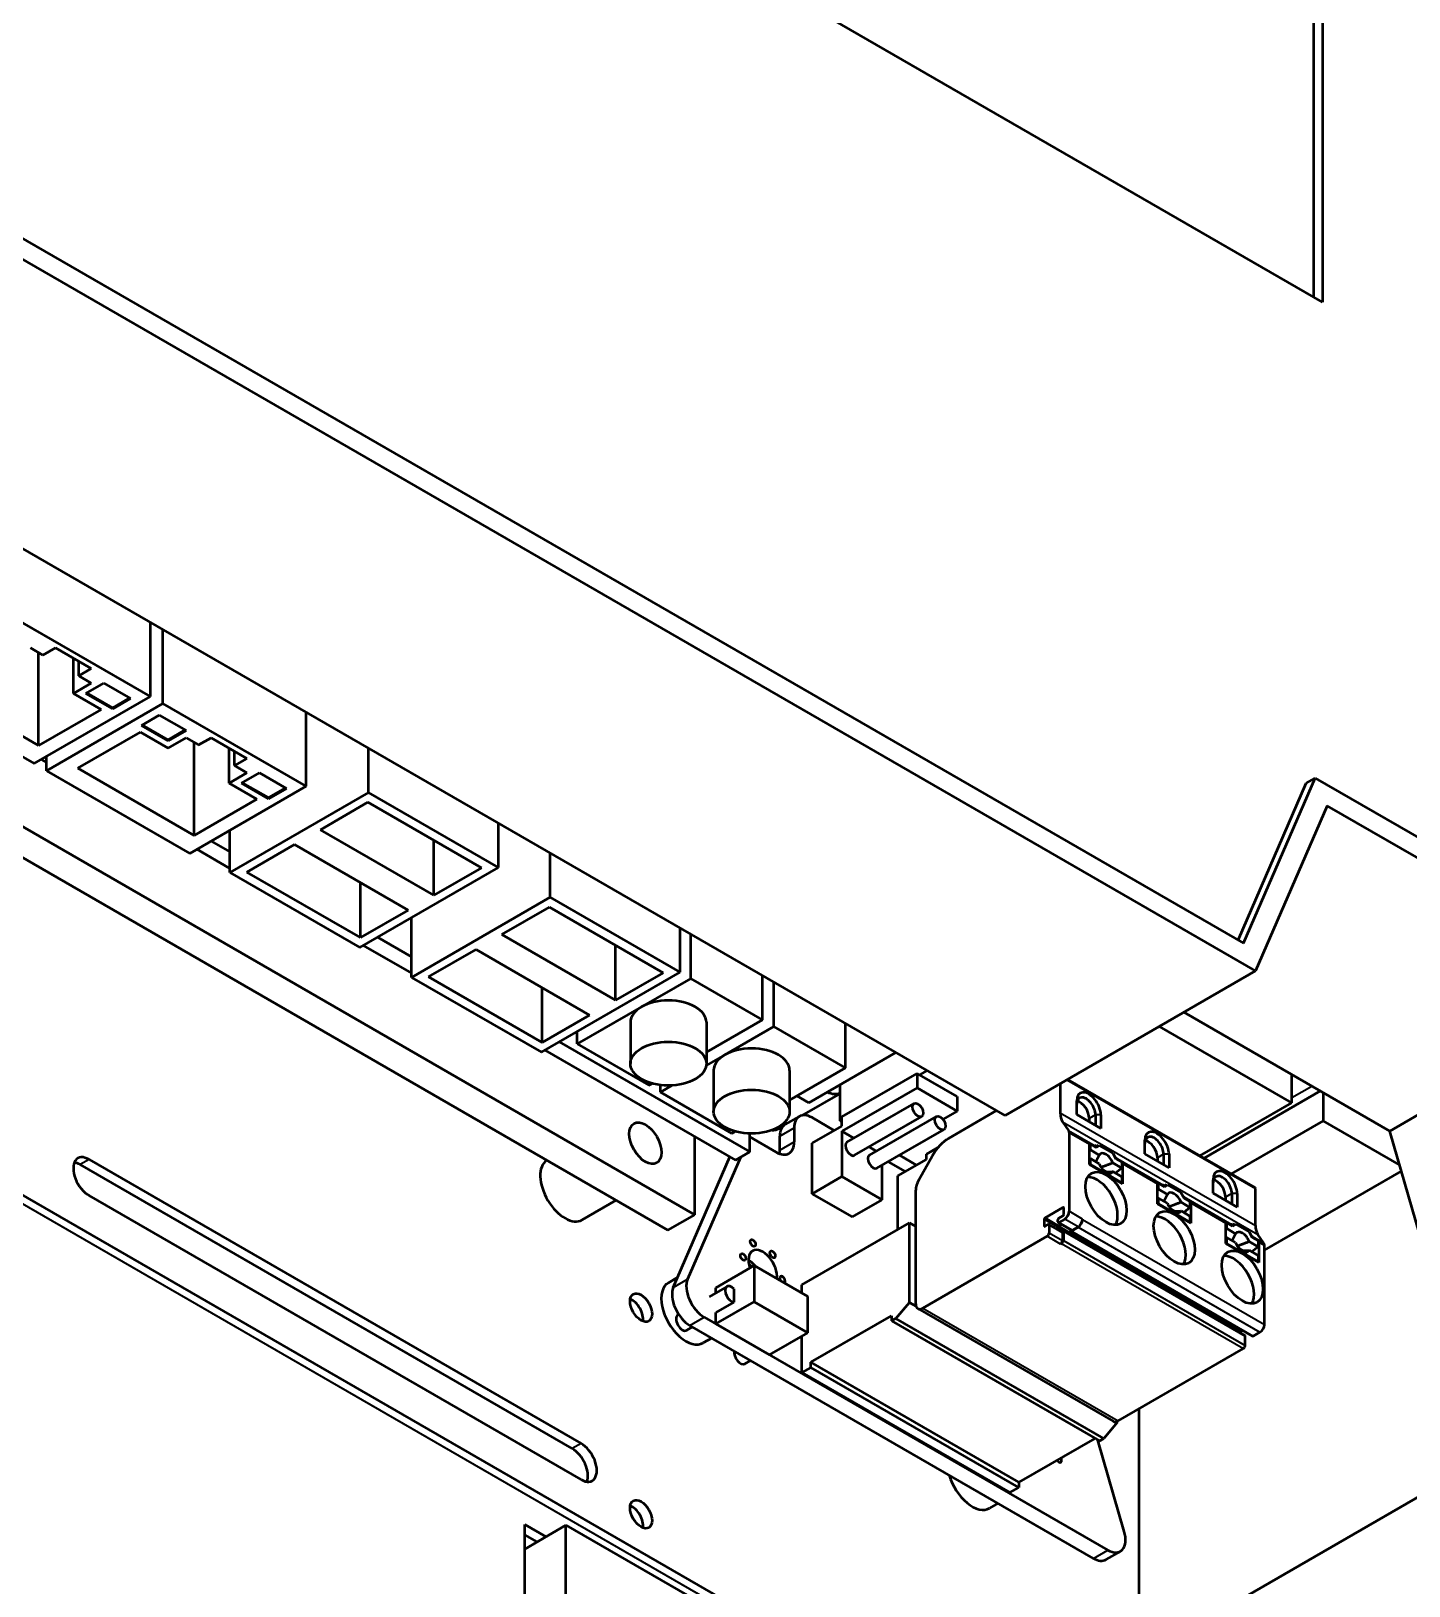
# Model space of a CAD drawing. Header units: millimetres. Extents: x 4735 to 8066, y 756 to 2595.
# Drawn here: x 6651.1 to 6760, y 2211.6 to 2334.5 of the extents above; entities that cross this region are included whole.
import ezdxf

# ---------------------------------------------------------------- set-up
doc = ezdxf.new("R2010")
doc.units = ezdxf.units.MM
doc.header["$LTSCALE"] = 1.8
doc.layers.add('외형선(ISO)', color=7, linetype='Continuous', lineweight=50)
doc.layers.add('좁은 외형선(ISO)', color=7, linetype='Continuous', lineweight=35)

msp = doc.modelspace()

# ---------------------------------------------------------------- linework, layer by layer
at = {"layer": '외형선(ISO)'}
for p, q in [((6753.136, 2313.073), (6661.212, 2366.145)), ((6752.429, 2313.481), (6752.429, 2361.654)), ((6753.136, 2362.062), (6753.136, 2313.073)), ((6626.917, 2331.648), (6746.875, 2262.39)), ((6747.832, 2260.204), (6625.503, 2330.831)), ((6728.034, 2248.773), (6607.118, 2318.584)), ((6588.074, 2307.589), (6703.518, 2240.938)), ((6701.397, 2239.713), (6585.953, 2306.364)), ((6660.491, 2281.905), (6649.177, 2288.437)), ((6660.491, 2281.905), (6660.491, 2287.769)), ((6661.481, 2281.334), (6661.481, 2287.198)), ((6651.015, 2285.743), (6652.005, 2285.171)), ((6651.652, 2278.027), (6651.652, 2285.375)), ((6652.005, 2285.171), (6652.995, 2285.743)), ((6652.995, 2285.743), (6655.824, 2284.11)), ((6654.41, 2282.15), (6654.41, 2284.926)), ((6654.834, 2283.538), (6654.834, 2284.681)), ((6655.824, 2284.11), (6654.834, 2283.538)), ((6639.985, 2283.13), (6651.298, 2276.598)), ((6651.652, 2278.027), (6642.459, 2283.334)), ((6655.824, 2282.967), (6654.41, 2282.15)), ((6654.834, 2283.538), (6655.824, 2282.967)), ((6655.399, 2282.15), (6656.814, 2282.967)), ((6656.814, 2282.967), (6658.935, 2281.742)), ((6651.298, 2276.598), (6660.491, 2281.905)), ((6661.481, 2281.334), (6652.288, 2276.026)), ((6654.41, 2282.15), (6656.602, 2280.885)), ((6657.521, 2280.925), (6655.399, 2282.15)), ((6657.521, 2281.007), (6655.47, 2282.191)), ((6658.864, 2281.783), (6657.521, 2281.007)), ((6658.935, 2281.742), (6657.521, 2280.925)), ((6672.794, 2274.802), (6661.481, 2281.334)), ((6656.602, 2280.885), (6651.652, 2278.027)), ((6657.521, 2280.925), (6657.521, 2281.007)), ((6659.784, 2279.619), (6661.198, 2280.436)), ((6661.198, 2280.436), (6663.319, 2279.211)), ((6672.794, 2274.802), (6672.794, 2280.666)), ((6654.763, 2276.231), (6659.713, 2279.088)), ((6659.713, 2279.088), (6661.905, 2277.823)), ((6661.905, 2278.394), (6659.784, 2279.619)), ((6661.905, 2278.476), (6659.854, 2279.66)), ((6663.248, 2279.252), (6661.905, 2278.476)), ((6663.319, 2279.211), (6661.905, 2278.394)), ((6661.905, 2277.823), (6663.319, 2278.639)), ((6661.905, 2278.394), (6661.905, 2278.476)), ((6663.319, 2278.639), (6664.309, 2278.068)), ((6663.955, 2270.923), (6663.955, 2278.272)), ((6664.309, 2278.068), (6665.299, 2278.639)), ((6665.299, 2278.639), (6668.127, 2277.006)), ((6666.713, 2275.047), (6666.713, 2277.823)), ((6667.137, 2276.435), (6667.137, 2277.578)), ((6677.744, 2274.312), (6677.744, 2277.808)), ((6651.864, 2276.925), (6652.288, 2276.68)), ((6652.288, 2276.026), (6652.288, 2277.17)), ((6668.127, 2277.006), (6667.137, 2276.435)), ((6667.137, 2276.435), (6668.127, 2275.863)), ((6652.288, 2276.026), (6663.602, 2269.495)), ((6663.955, 2270.923), (6654.763, 2276.231)), ((6668.127, 2275.863), (6666.713, 2275.047)), ((6666.713, 2275.047), (6668.905, 2273.781)), ((6667.703, 2275.047), (6669.117, 2275.863)), ((6669.824, 2273.822), (6667.703, 2275.047)), ((6669.824, 2273.904), (6667.774, 2275.088)), ((6669.117, 2275.863), (6671.239, 2274.638)), ((6746.451, 2262.635), (6751.825, 2275.046)), ((6746.875, 2262.39), (6752.532, 2275.454)), ((6751.825, 2275.046), (6752.532, 2275.454)), ((6752.532, 2275.454), (6779.196, 2260.06)), ((6663.602, 2269.495), (6672.794, 2274.802)), ((6677.744, 2274.312), (6666.784, 2267.984)), ((6671.168, 2274.679), (6669.824, 2273.904)), ((6671.239, 2274.638), (6669.824, 2273.822)), ((6669.824, 2273.822), (6669.824, 2273.904)), ((6687.997, 2268.392), (6677.744, 2274.312)), ((6668.905, 2273.781), (6663.955, 2270.923)), ((6673.926, 2271.372), (6677.673, 2273.536)), ((6677.673, 2273.536), (6686.654, 2268.351)), ((6753.489, 2273.268), (6747.832, 2260.204)), ((6778.238, 2258.98), (6753.489, 2273.268)), ((6682.906, 2266.188), (6673.926, 2271.372)), ((6687.997, 2268.392), (6687.997, 2271.888)), ((6665.299, 2270.474), (6666.784, 2269.617)), ((6666.784, 2267.984), (6666.784, 2271.332)), ((6668.127, 2268.025), (6671.875, 2270.189)), ((6671.875, 2270.189), (6680.855, 2265.004)), ((6682.906, 2266.188), (6682.906, 2270.515)), ((6664.168, 2269.821), (6666.784, 2268.311)), ((6692.098, 2266.024), (6692.098, 2269.521)), ((6666.784, 2267.984), (6677.037, 2262.064)), ((6677.108, 2262.84), (6668.127, 2268.025)), ((6677.037, 2262.064), (6687.997, 2268.392)), ((6686.654, 2268.351), (6682.906, 2266.188)), ((6677.108, 2262.84), (6677.108, 2267.167)), ((6692.098, 2266.024), (6681.138, 2259.697)), ((6688.28, 2263.085), (6692.028, 2265.249)), ((6692.028, 2265.249), (6701.008, 2260.064)), ((6702.351, 2260.105), (6692.098, 2266.024)), ((6680.855, 2265.004), (6677.108, 2262.84)), ((6681.138, 2259.697), (6681.138, 2264.432)), ((6614.988, 2262.925), (6781.593, 2166.735)), ((6678.451, 2262.881), (6681.138, 2261.33)), ((6697.26, 2257.9), (6688.28, 2263.085)), ((6702.351, 2260.105), (6702.351, 2263.601)), ((6703.2, 2259.615), (6703.2, 2263.111)), ((6677.32, 2262.228), (6681.138, 2260.023)), ((6682.482, 2259.737), (6686.229, 2261.901)), ((6686.229, 2261.901), (6695.21, 2256.716)), ((6697.26, 2257.9), (6697.26, 2262.228)), ((6681.138, 2259.697), (6691.391, 2253.777)), ((6691.462, 2254.553), (6682.482, 2259.737)), ((6691.391, 2253.777), (6702.351, 2260.105)), ((6701.008, 2260.064), (6697.26, 2257.9)), ((6703.2, 2259.615), (6699.311, 2257.37)), ((6708.857, 2256.349), (6703.2, 2259.615)), ((6708.857, 2256.349), (6708.857, 2259.845)), ((6709.776, 2255.818), (6709.776, 2259.314)), ((6728.034, 2248.773), (6747.832, 2260.204)), ((6691.462, 2254.553), (6691.462, 2258.88)), ((6778.238, 2258.98), (6758.439, 2247.549)), ((6695.21, 2256.716), (6691.462, 2254.553)), ((6699.311, 2257.37), (6694.22, 2254.43)), ((6758.439, 2247.549), (6742.176, 2256.938)), ((6694.22, 2254.43), (6694.22, 2255.41)), ((6698.432, 2256.145), (6698.432, 2252.879)), ((6704.432, 2253.794), (6708.857, 2256.349)), ((6704.432, 2256.145), (6704.432, 2252.879)), ((6709.776, 2255.818), (6705.887, 2253.573)), ((6715.433, 2252.552), (6709.776, 2255.818)), ((6715.433, 2252.552), (6715.433, 2256.048)), ((6750.703, 2249.784), (6740.244, 2255.823)), ((6692.805, 2254.593), (6707.867, 2245.898)), ((6694.22, 2254.43), (6699.877, 2251.164)), ((6691.674, 2253.94), (6706.735, 2245.245)), ((6705.887, 2253.573), (6704.42, 2252.726)), ((6712.52, 2249.784), (6719.401, 2253.757)), ((6705.008, 2252.348), (6705.008, 2249.082)), ((6711.008, 2249.998), (6715.433, 2252.552)), ((6711.008, 2252.348), (6711.008, 2249.082)), ((6715.139, 2248.68), (6721.079, 2252.109)), ((6724.261, 2250.272), (6721.079, 2252.109)), ((6721.079, 2252.109), (6721.079, 2250.966)), ((6721.876, 2252.328), (6721.288, 2251.989)), ((6750.703, 2249.784), (6750.703, 2252.015)), ((6699.877, 2251.164), (6700.139, 2251.316)), ((6700.796, 2250.633), (6700.796, 2251.186)), ((6701.697, 2251.153), (6700.796, 2250.633)), ((6700.796, 2250.633), (6706.453, 2247.367)), ((6714.994, 2250.528), (6711.977, 2248.786)), ((6714.994, 2248.355), (6714.994, 2251.213)), ((6721.079, 2250.966), (6715.139, 2247.537)), ((6724.261, 2249.129), (6721.079, 2250.966)), ((6732.396, 2251.292), (6732.396, 2248.989)), ((6732.984, 2251.632), (6747.784, 2243.087)), ((6752.953, 2250.716), (6743.762, 2245.409)), ((6753.178, 2250.586), (6753.178, 2248.355)), ((6711.579, 2250.327), (6712.52, 2249.784)), ((6715.546, 2246.668), (6720.85, 2249.73)), ((6724.261, 2250.272), (6724.261, 2249.129)), ((6733.697, 2248.866), (6733.697, 2249.927)), ((6743.443, 2245.593), (6750.703, 2249.784)), ((6710.65, 2248.057), (6711.781, 2248.711)), ((6714.537, 2247.598), (6712.781, 2248.611)), ((6715.139, 2248.439), (6714.994, 2248.355)), ((6714.994, 2248.355), (6715.139, 2248.272)), ((6715.139, 2247.945), (6715.139, 2248.68)), ((6716.146, 2245.629), (6721.45, 2248.691)), ((6717.314, 2245.648), (6722.618, 2248.71)), ((6724.261, 2249.129), (6723.138, 2248.481)), ((6723.567, 2246.969), (6727.363, 2249.16)), ((6732.583, 2248.287), (6733.057, 2247.602)), ((6735.607, 2247.763), (6733.697, 2248.866)), ((6734.687, 2248.539), (6734.687, 2248.294)), ((6735.182, 2248.825), (6735.182, 2248.008)), ((6735.607, 2248.825), (6735.607, 2247.763)), ((6753.178, 2248.355), (6745.918, 2244.164)), ((6759.212, 2244.872), (6753.178, 2248.355)), ((6703.518, 2240.938), (6703.518, 2247.102)), ((6706.453, 2247.367), (6706.715, 2247.519)), ((6707.867, 2245.898), (6707.867, 2247.352)), ((6709.953, 2245.877), (6707.867, 2247.082)), ((6710.486, 2247.925), (6710.182, 2247.75)), ((6710.236, 2246.041), (6710.236, 2247.142)), ((6711.367, 2247.795), (6711.367, 2246.694)), ((6712.806, 2246.598), (6715.139, 2247.945)), ((6716.095, 2246.985), (6715.139, 2247.537)), ((6715.139, 2247.537), (6715.139, 2243.944)), ((6717.914, 2244.609), (6723.218, 2247.67)), ((6733.103, 2247.426), (6733.103, 2241.207)), ((6739.086, 2245.755), (6739.086, 2246.816)), ((6764.096, 2227.953), (6758.439, 2247.549)), ((6706.735, 2245.245), (6707.867, 2245.898)), ((6712.806, 2242.597), (6712.806, 2246.598)), ((6717.863, 2245.965), (6717.295, 2246.292)), ((6719.699, 2245.639), (6721.047, 2244.861)), ((6721.214, 2243.69), (6722.294, 2245.608)), ((6721.825, 2245.718), (6722.727, 2246.239)), ((6721.825, 2245.31), (6721.825, 2245.718)), ((6734.696, 2246.601), (6735.12, 2246.356)), ((6734.779, 2246.526), (6734.709, 2246.486)), ((6734.709, 2244.893), (6734.709, 2246.5)), ((6734.709, 2245.995), (6734.779, 2246.054)), ((6734.779, 2246.054), (6734.779, 2246.526)), ((6734.779, 2246.526), (6735.239, 2246.261)), ((6734.779, 2246.054), (6735.478, 2245.651)), ((6735.12, 2246.356), (6735.098, 2246.343)), ((6735.168, 2246.383), (6735.12, 2246.356)), ((6735.168, 2246.383), (6735.254, 2246.433)), ((6735.239, 2246.261), (6735.486, 2246.404)), ((6735.254, 2246.433), (6735.395, 2246.351)), ((6735.486, 2246.404), (6736.547, 2245.792)), ((6736.547, 2245.792), (6736.795, 2245.363)), ((6740.995, 2244.653), (6739.086, 2245.755)), ((6740.571, 2245.714), (6740.571, 2244.898)), ((6740.995, 2245.714), (6740.995, 2244.653)), ((6693.831, 2222.444), (6654.94, 2244.898)), ((6655.647, 2245.306), (6694.538, 2222.852)), ((6701.819, 2235.177), (6706.29, 2245.502)), ((6707.124, 2245.469), (6702.95, 2235.83)), ((6718.321, 2242.107), (6718.321, 2244.844)), ((6720.162, 2244.35), (6718.814, 2245.128)), ((6719.562, 2244.003), (6721.825, 2245.31)), ((6734.779, 2245.366), (6734.709, 2245.343)), ((6737.325, 2243.383), (6734.709, 2244.893)), ((6734.779, 2244.893), (6734.744, 2244.873)), ((6735.478, 2244.962), (6734.779, 2245.366)), ((6734.779, 2244.893), (6734.779, 2245.366)), ((6737.254, 2243.465), (6734.779, 2244.893)), ((6735.774, 2244.483), (6736.049, 2244.324)), ((6736.555, 2245.029), (6737.254, 2244.625)), ((6737.254, 2243.937), (6736.555, 2244.34)), ((6736.706, 2245.516), (6736.773, 2245.457)), ((6737.254, 2244.625), (6736.766, 2244.219)), ((6736.795, 2245.363), (6737.254, 2245.098)), ((6736.888, 2245.335), (6736.865, 2245.322)), ((6736.888, 2245.335), (6737.312, 2245.09)), ((6737.254, 2245.098), (6737.254, 2244.625)), ((6737.312, 2245.09), (6737.254, 2245.057)), ((6737.325, 2244.989), (6737.325, 2243.383)), ((6740.076, 2245.428), (6740.076, 2245.183)), ((6748.533, 2238.121), (6759.357, 2244.37)), ((6712.806, 2242.597), (6715.139, 2243.944)), ((6715.139, 2243.944), (6718.321, 2242.107)), ((6719.562, 2239.766), (6719.562, 2244.003)), ((6737.254, 2243.465), (6737.219, 2243.444)), ((6737.254, 2243.937), (6737.254, 2243.465)), ((6740.084, 2243.49), (6740.508, 2243.245)), ((6740.167, 2243.416), (6740.097, 2243.375)), ((6740.097, 2241.783), (6740.097, 2243.389)), ((6740.167, 2242.943), (6740.167, 2243.416)), ((6740.167, 2243.416), (6740.627, 2243.15)), ((6740.508, 2243.245), (6740.486, 2243.232)), ((6740.556, 2243.272), (6740.508, 2243.245)), ((6740.556, 2243.272), (6740.642, 2243.322)), ((6740.627, 2243.15), (6740.875, 2243.293)), ((6740.642, 2243.322), (6740.784, 2243.241)), ((6740.875, 2243.293), (6741.935, 2242.681)), ((6744.474, 2242.644), (6744.474, 2243.705)), ((6694.538, 2219.994), (6655.647, 2242.448)), ((6694.626, 2240.532), (6697.302, 2242.077)), ((6715.988, 2240.76), (6712.806, 2242.597)), ((6715.988, 2240.76), (6718.321, 2242.107)), ((6720.977, 2233.879), (6720.977, 2242.874)), ((6740.097, 2242.884), (6740.167, 2242.943)), ((6740.167, 2242.255), (6740.097, 2242.232)), ((6740.167, 2242.943), (6740.866, 2242.54)), ((6740.866, 2241.851), (6740.167, 2242.255)), ((6740.167, 2241.783), (6740.167, 2242.255)), ((6741.935, 2242.681), (6742.183, 2242.252)), ((6741.943, 2241.918), (6742.642, 2241.515)), ((6742.094, 2242.405), (6742.161, 2242.346)), ((6742.183, 2242.252), (6742.642, 2241.987)), ((6742.276, 2242.224), (6742.253, 2242.211)), ((6742.276, 2242.224), (6742.7, 2241.979)), ((6742.642, 2241.987), (6742.642, 2241.515)), ((6742.7, 2241.979), (6742.642, 2241.946)), ((6742.713, 2241.878), (6742.713, 2240.272)), ((6746.383, 2241.542), (6744.474, 2242.644)), ((6745.464, 2242.317), (6745.464, 2242.072)), ((6745.959, 2242.603), (6745.959, 2241.787)), ((6746.383, 2242.603), (6746.383, 2241.542)), ((6747.825, 2240.081), (6747.825, 2242.995)), ((6701.397, 2239.713), (6703.518, 2240.938)), ((6732.608, 2241.493), (6731.194, 2240.676)), ((6732.29, 2240.656), (6732.608, 2240.84)), ((6732.679, 2240.962), (6732.679, 2241.452)), ((6742.713, 2240.272), (6740.097, 2241.783)), ((6740.167, 2241.783), (6740.132, 2241.762)), ((6742.642, 2240.354), (6740.167, 2241.783)), ((6741.162, 2241.372), (6741.437, 2241.213)), ((6742.642, 2240.826), (6741.943, 2241.229)), ((6742.642, 2241.515), (6742.154, 2241.108)), ((6742.642, 2240.826), (6742.642, 2240.354)), ((6711.989, 2235.394), (6720.475, 2240.293)), ((6720.475, 2234.005), (6720.475, 2240.293)), ((6720.475, 2240.293), (6720.977, 2240.003)), ((6731.124, 2240.554), (6731.124, 2240.064)), ((6731.194, 2240.023), (6731.442, 2240.166)), ((6732.552, 2239.559), (6731.492, 2240.171)), ((6731.512, 2240.125), (6731.512, 2239.472)), ((6732.184, 2239.941), (6732.184, 2239.771)), ((6732.22, 2240.37), (6732.22, 2240.533)), ((6733.301, 2239.712), (6732.24, 2240.324)), ((6732.473, 2240.19), (6732.255, 2240.064)), ((6732.255, 2239.901), (6732.255, 2239.73)), ((6732.75, 2240.595), (6732.29, 2240.329)), ((6732.544, 2240.149), (6732.326, 2240.023)), ((6732.461, 2239.611), (6732.573, 2239.676)), ((6732.573, 2239.513), (6732.573, 2238.86)), ((6732.623, 2239.681), (6746.992, 2231.385)), ((6732.644, 2239.635), (6732.644, 2238.9)), ((6733.21, 2239.676), (6733.21, 2239.765)), ((6733.23, 2239.63), (6747.599, 2231.335)), ((6733.811, 2239.941), (6733.28, 2239.635)), ((6733.811, 2239.982), (6733.351, 2239.717)), ((6734.164, 2240.595), (6734.164, 2240.554)), ((6742.642, 2240.354), (6742.607, 2240.333)), ((6745.472, 2240.379), (6745.896, 2240.134)), ((6745.556, 2240.305), (6745.485, 2240.264)), ((6745.485, 2238.672), (6745.485, 2240.278)), ((6745.485, 2239.774), (6745.556, 2239.833)), ((6745.556, 2239.833), (6745.556, 2240.305)), ((6745.556, 2240.305), (6746.015, 2240.039)), ((6745.556, 2239.833), (6746.255, 2239.429)), ((6745.896, 2240.134), (6745.874, 2240.121)), ((6745.944, 2240.162), (6745.896, 2240.134)), ((6745.944, 2240.162), (6746.03, 2240.211)), ((6746.015, 2240.039), (6746.263, 2240.182)), ((6746.03, 2240.211), (6746.172, 2240.13)), ((6746.263, 2240.182), (6747.323, 2239.57)), ((6747.323, 2239.57), (6747.571, 2239.141)), ((6731.371, 2239.227), (6721.542, 2233.552)), ((6732.502, 2238.655), (6732.432, 2238.615)), ((6745.556, 2239.144), (6745.485, 2239.121)), ((6748.101, 2237.161), (6745.485, 2238.672)), ((6745.556, 2238.672), (6745.52, 2238.651)), ((6746.255, 2238.74), (6745.556, 2239.144)), ((6745.556, 2238.672), (6745.556, 2239.144)), ((6748.03, 2237.243), (6745.556, 2238.672)), ((6746.55, 2238.261), (6746.825, 2238.102)), ((6747.332, 2238.807), (6748.03, 2238.404)), ((6747.482, 2239.294), (6747.549, 2239.235)), ((6748.03, 2238.404), (6747.542, 2237.997)), ((6747.571, 2239.141), (6748.03, 2238.876)), ((6747.664, 2239.114), (6747.642, 2239.1)), ((6747.664, 2239.114), (6748.088, 2238.869)), ((6748.486, 2238.694), (6748.012, 2239.379)), ((6748.03, 2238.876), (6748.03, 2238.404)), ((6748.088, 2238.869), (6748.03, 2238.835)), ((6748.101, 2238.767), (6748.101, 2237.161)), ((6748.533, 2232.258), (6748.533, 2238.518)), ((6748.03, 2237.715), (6747.332, 2238.119)), ((6748.03, 2237.243), (6747.995, 2237.222)), ((6748.03, 2237.715), (6748.03, 2237.243)), ((6702.169, 2235.986), (6701.436, 2235.562)), ((6705.18, 2235.161), (6708.22, 2236.916)), ((6708.22, 2236.916), (6708.22, 2234.059)), ((6712.463, 2234.467), (6708.22, 2236.916)), ((6706.067, 2235.257), (6704.653, 2234.44)), ((6705.18, 2234.744), (6705.18, 2235.161)), ((6706.594, 2235.082), (6706.594, 2234.015)), ((6711.989, 2234.74), (6711.989, 2235.394)), ((6705.18, 2232.303), (6708.22, 2234.059)), ((6706.594, 2234.015), (6705.18, 2233.198)), ((6708.22, 2234.059), (6712.463, 2231.609)), ((6712.463, 2231.609), (6712.463, 2234.467)), ((6719.414, 2232.74), (6720.475, 2234.005)), ((6720.475, 2234.005), (6721.002, 2233.701)), ((6721.142, 2233.513), (6736.571, 2224.605)), ((6702.246, 2233.051), (6702.178, 2233.011)), ((6703.334, 2232.062), (6702.878, 2231.799)), ((6735.017, 2213.77), (6703.132, 2232.179)), ((6704.263, 2232.832), (6736.148, 2214.423)), ((6705.18, 2232.303), (6705.18, 2233.198)), ((6709.422, 2229.854), (6705.18, 2232.303)), ((6712.696, 2229.27), (6719.06, 2232.944)), ((6719.06, 2232.944), (6719.06, 2232.536)), ((6719.414, 2232.74), (6719.06, 2232.536)), ((6719.06, 2232.536), (6735.493, 2223.048)), ((6735.847, 2223.252), (6719.414, 2232.74)), ((6704.854, 2231.185), (6704.186, 2230.799)), ((6709.422, 2229.854), (6712.463, 2231.609)), ((6711.989, 2228.453), (6711.989, 2231.336)), ((6746.623, 2231.598), (6746.623, 2231.605)), ((6746.694, 2231.727), (6746.806, 2231.792)), ((6747.012, 2230.605), (6747.012, 2231.34)), ((6747.649, 2231.34), (6748.179, 2231.646)), ((6736.971, 2224.644), (6746.871, 2230.36)), ((6707.93, 2229.409), (6707.474, 2229.145)), ((6712.696, 2228.862), (6711.989, 2228.453)), ((6711.989, 2228.453), (6728.422, 2218.966)), ((6712.696, 2228.862), (6712.696, 2229.27)), ((6729.13, 2219.782), (6712.696, 2229.27)), ((6729.13, 2219.374), (6712.696, 2228.862)), ((6738.64, 2205.907), (6738.64, 2225.608)), ((6736.908, 2224.518), (6735.847, 2223.252)), ((6736.805, 2224.577), (6736.908, 2224.518)), ((6736.908, 2224.518), (6736.908, 2224.612)), ((6770.46, 2224.279), (6738.64, 2205.907)), ((6735.14, 2223.252), (6729.13, 2219.782)), ((6737.461, 2215.905), (6735.38, 2223.113)), ((6735.493, 2223.048), (6735.847, 2223.252)), ((6729.13, 2219.782), (6729.13, 2219.374)), ((6728.422, 2218.966), (6729.13, 2219.374)), ((6727.481, 2218.121), (6726.813, 2217.735)), ((6690.083, 2204.195), (6690.083, 2216.443)), ((6690.083, 2216.443), (6691.763, 2215.473)), ((6690.083, 2214.503), (6693.336, 2216.381)), ((6693.336, 2216.381), (6704.968, 2209.666)), ((6693.336, 2205.44), (6693.336, 2216.381)), ((6691.055, 2215.065), (6690.083, 2215.626)), ((6736.017, 2213.671), (6737.148, 2214.324))]:
    msp.add_line(p, q, dxfattribs=at)
for centre, major_axis, start_param, end_param in [((6701.432, 2256.145), (-3, 0), 3.1415927, 6.2831853), ((6708.008, 2252.348), (-3, 0), 3.1415927, 6.2831853), ((6713.757, 2252.989), (1.375, -2.382), 5.6138684, 6.1875621), ((6734.652, 2249.376), (-0.675, 1.169), 3.9269908, 7.0685835), ((6734.44, 2249.254), (-0.525, 0.909), 3.9269908, 7.0685835), ((6733.945, 2248.968), (0.525, -0.909), 0.7853982, 2.65071), ((6711.65, 2246.325), (-1, 1.732), 0, 0.7853982), ((6712.781, 2246.978), (-1, 1.732), 5.4977871, 7.0685835), ((6733.811, 2249.806), (-1, -1.732), 5.4977871, 6.0169333), ((6708.807, 2250.131), (1.375, -2.382), 5.9303119, 6.2831853), ((6723.567, 2244.927), (1.25, 2.165), 0.7853982, 1.589662), ((6732.75, 2247.222), (0.25, 0.433), 5.4977871, 6.0169333), ((6740.04, 2246.265), (-0.675, 1.169), 3.9269908, 7.0685835), ((6739.828, 2246.143), (-0.525, 0.909), 3.9269908, 7.0685835), ((6739.333, 2245.857), (0.525, -0.909), 0.7853982, 2.65071), ((6655.647, 2243.877), (-0.875, 1.516), 5.4977871, 8.6393798), ((6709.953, 2247.51), (1, -1.732), 5.4977871, 7.0685835), ((6708.821, 2246.857), (-1, 1.732), 3.7428569, 3.9269908), ((6715.846, 2246.149), (0.3, -0.52), 3.1415927, 6.2831853), ((6717.614, 2245.128), (0.3, -0.52), 3.1415927, 6.2831853), ((6734.355, 2246.296), (0.25, 0.433), 5.4977871, 5.7665765), ((6736.017, 2244.996), (-0.435, 0.754), 4.4326575, 6.5629168), ((6654.94, 2243.469), (-0.875, 1.516), 5.4977871, 5.8672332), ((6693.251, 2242.913), (1.375, -2.382), 3.1940059, 6.2831853), ((6736.017, 2244.996), (0.435, -0.754), 4.4326575, 6.5629168), ((6736.641, 2244.976), (-0.354, 0.612), 4.9811783, 5.2315351), ((6736.971, 2244.785), (-0.25, -0.433), 2.3561945, 2.6249838), ((6745.428, 2243.154), (-0.675, 1.169), 3.9269908, 7.0685835), ((6721.825, 2243.363), (0.6, 1.039), 1.589662, 2.3561945), ((6735.31, 2241.811), (1.15, -1.992), 0.3124992, 2.8290935), ((6739.743, 2243.185), (0.25, 0.433), 5.4977871, 5.7665765), ((6745.216, 2243.032), (-0.525, 0.909), 3.9269908, 7.0685835), ((6744.721, 2242.746), (0.525, -0.909), 0.7853982, 2.65071), ((6741.405, 2241.885), (-0.435, 0.754), 4.4326575, 6.5629168), ((6742.029, 2241.865), (-0.354, 0.612), 4.9811783, 5.2315351), ((6742.359, 2241.674), (-0.25, -0.433), 2.3561945, 2.6249838), ((6747.684, 2242.913), (0.1, 0.173), 5.4977871, 6.2831853), ((6731.194, 2240.595), (-0.05, -0.0866), 3.9269908, 5.4977871), ((6732.29, 2240.574), (0.05, 0.0866), 0.7853982, 2.3561945), ((6732.608, 2241.411), (0.05, 0.0866), 5.4977871, 7.0685835), ((6732.608, 2240.921), (0.05, 0.0866), 3.9269908, 5.4977871), ((6732.75, 2241.003), (-0.25, -0.433), 0.7853982, 2.3561945), ((6740.698, 2238.7), (1.15, -1.992), 0.3124992, 2.8290935), ((6741.405, 2241.885), (0.435, -0.754), 4.4326575, 6.5629168), ((6731.194, 2240.105), (-0.05, -0.0866), 5.4977871, 7.0685835), ((6731.371, 2239.39), (-0.1, -0.173), 0.7853982, 2.3561945), ((6731.442, 2240.084), (0.05, 0.0866), 5.4977871, 7.0685835), ((6732.255, 2239.982), (-0.05, -0.0866), 3.9269908, 5.4977871), ((6732.29, 2240.411), (-0.05, -0.0866), 5.4977871, 7.0685835), ((6732.326, 2239.941), (-0.05, -0.0866), 3.9269908, 5.4977871), ((6732.502, 2239.472), (0.05, 0.0866), 5.4977871, 6.2831853), ((6732.573, 2239.594), (0.05, 0.0866), 5.4977871, 7.0685835), ((6733.28, 2239.717), (-0.05, -0.0866), 5.4977871, 7.0685835), ((6733.351, 2239.799), (-0.05, -0.0866), 0, 0.7853982), ((6733.811, 2240.39), (-0.25, -0.433), 0.7853982, 2.3561945), ((6733.811, 2240.35), (-0.25, -0.433), 0.7853982, 2.3561945), ((6745.131, 2240.074), (0.25, 0.433), 5.4977871, 5.7665765), ((6746.793, 2238.774), (-0.435, 0.754), 4.4326575, 6.5629168), ((6749.24, 2240.898), (-1, -1.732), 5.4977871, 6.0169333), ((6708.892, 2236.692), (-0.8, 1.386), 3.801663, 7.5161349), ((6732.432, 2238.778), (-0.1, -0.173), 0.7853982, 2.3561945), ((6732.502, 2238.819), (-0.1, -0.173), 0.7853982, 2.3561945), ((6746.793, 2238.774), (0.435, -0.754), 4.4326575, 6.5629168), ((6747.417, 2238.754), (-0.354, 0.612), 4.9811783, 5.2315351), ((6747.748, 2238.563), (-0.25, -0.433), 2.3561945, 2.6249838), ((6748.179, 2238.314), (0.25, 0.433), 5.4977871, 6.0169333), ((6707.761, 2236.039), (-0.8, 1.386), 4.9924266, 5.4977871), ((6707.761, 2236.039), (0.615, -1.065), 2.0167716, 2.3206662), ((6746.086, 2235.589), (1.15, -1.992), 0.3124992, 2.8290935), ((6704.263, 2234.465), (1, -1.732), 3.5464844, 5.4977871), ((6710.448, 2235.794), (-0.15, 0.26), 3.1972632, 7.7983111), ((6702.811, 2233.181), (-1.375, 2.382), 0, 3.1415927), ((6703.132, 2233.812), (-1, 1.732), 0.4048918, 2.3561945), ((6706.417, 2234.651), (-0.35, 0.606), 5.1325799, 9.004587), ((6698.568, 2233.181), (-0.615, 1.065), 3.7543402, 5.6704377), ((6721.542, 2234.206), (-0.4, -0.693), 5.4977871, 7.0685835), ((6702.528, 2232.405), (0.35, -0.606), 3.1415927, 6.2831853), ((6748.179, 2232.054), (0.25, 0.433), 3.9269908, 5.4977871), ((6746.694, 2231.646), (0.05, 0.0866), 0.7853982, 2.3561945), ((6746.942, 2231.299), (0.05, 0.0866), 5.4977871, 6.2831853), ((6747.649, 2231.421), (-0.05, -0.0866), 0, 0.7853982), ((6707.124, 2229.752), (0.35, -0.606), 3.7110303, 6.2831853), ((6746.871, 2230.523), (0.1, 0.173), 3.9269908, 5.4977871), ((6736.971, 2225.298), (-0.4, -0.693), 0, 0.7853982), ((6693.831, 2221.015), (-0.875, 1.516), 3.5575447, 5.4977871), ((6694.538, 2221.423), (0.875, -1.516), 5.4977871, 8.6393798), ((6732.297, 2221.623), (0.15, -0.26), 4.7471482, 7.8192224), ((6725.438, 2220.117), (1.375, -2.382), 4.2991594, 6.2831853), ((6698.568, 2216.851), (-0.615, 1.065), 3.7543402, 5.6704377), ((6736.148, 2216.056), (1, -1.732), 5.4977871, 7.4490898), ((6735.017, 2215.403), (1, -1.732), 5.4977871, 6.2831853)]:
    msp.add_ellipse(centre, major_axis=major_axis, ratio=0.5773503, start_param=start_param, end_param=end_param, dxfattribs=at)
for centre, major_axis in [((6701.432, 2252.879), (-3, 0)), ((6708.008, 2249.082), (-3, 0)), ((6721.15, 2249.211), (0.3, -0.52)), ((6699.615, 2246.588), (0.9, -1.559)), ((6722.918, 2248.19), (0.3, -0.52)), ((6736.017, 2242.219), (1.15, -1.992)), ((6741.405, 2239.109), (1.15, -1.992)), ((6708.114, 2238.696), (-0.15, 0.26)), ((6746.793, 2235.998), (1.15, -1.992)), ((6707.336, 2237.59), (-0.15, 0.26)), ((6709.67, 2237.798), (-0.15, 0.26)), ((6699.275, 2233.589), (0.615, -1.065)), ((6699.275, 2217.259), (0.615, -1.065))]:
    msp.add_ellipse(centre, major_axis=major_axis, ratio=0.5773503, dxfattribs=at)
for points, weights in [([(6735.221, 2245.111), (6735.314, 2245.307), (6735.478, 2245.651)], [1.05814997124, 1.06888743179, 1]), ([(6736.555, 2245.029), (6735.911, 2244.784), (6735.624, 2244.675)], [1, 1.09984633911, 1.03241686031]), ([(6735.96, 2244.321), (6736.193, 2244.328), (6736.555, 2244.34)], [1.05902131934, 1.0537358061, 1]), ([(6740.609, 2242), (6740.702, 2242.196), (6740.866, 2242.54)], [1.05814997124, 1.06888743179, 1]), ([(6741.943, 2241.918), (6741.299, 2241.673), (6741.012, 2241.564)], [1, 1.09984633911, 1.03241686031]), ([(6741.348, 2241.21), (6741.581, 2241.217), (6741.943, 2241.229)], [1.05902131934, 1.0537358061, 1]), ([(6745.997, 2238.889), (6746.091, 2239.085), (6746.255, 2239.429)], [1.05814997124, 1.06888743179, 1]), ([(6747.332, 2238.807), (6746.687, 2238.562), (6746.4, 2238.453)], [1, 1.09984633911, 1.03241686031]), ([(6746.736, 2238.099), (6746.97, 2238.107), (6747.332, 2238.119)], [1.05902131934, 1.0537358061, 1])]:
    msp.add_rational_spline(points, weights, degree=2, dxfattribs=at)
at = {"layer": '좁은 외형선(ISO)'}
for p, q in [((6614.988, 2262.248), (6782.007, 2165.82)), ((6732.925, 2251.598), (6747.825, 2242.995)), ((6750.703, 2250.193), (6752.282, 2251.104)), ((6732.396, 2248.989), (6747.825, 2240.081)), ((6732.583, 2248.287), (6748.012, 2239.379)), ((6735.182, 2248.825), (6734.687, 2248.539)), ((6735.607, 2248.825), (6735.182, 2248.825)), ((6710.236, 2247.142), (6711.367, 2247.795)), ((6733.057, 2247.602), (6735.168, 2246.383)), ((6733.103, 2247.426), (6734.709, 2246.5)), ((6710.236, 2246.041), (6711.367, 2246.694)), ((6740.571, 2245.714), (6740.076, 2245.428)), ((6740.995, 2245.714), (6740.571, 2245.714)), ((6655.647, 2245.306), (6654.94, 2244.898)), ((6736.773, 2245.457), (6740.556, 2243.272)), ((6737.325, 2244.989), (6740.097, 2243.389)), ((6742.161, 2242.346), (6745.944, 2240.162)), ((6742.713, 2241.878), (6745.485, 2240.278)), ((6745.959, 2242.603), (6745.464, 2242.317)), ((6746.383, 2242.603), (6745.959, 2242.603)), ((6732.255, 2240.064), (6731.194, 2240.676)), ((6732.679, 2241.452), (6732.608, 2241.493)), ((6734.164, 2240.595), (6733.103, 2241.207)), ((6732.184, 2239.941), (6731.124, 2240.554)), ((6731.194, 2240.023), (6731.124, 2240.064)), ((6732.573, 2239.513), (6731.512, 2240.125)), ((6732.573, 2238.86), (6731.512, 2239.472)), ((6732.255, 2239.901), (6746.623, 2231.605)), ((6733.351, 2239.717), (6732.29, 2240.329)), ((6732.326, 2240.023), (6746.694, 2231.727)), ((6732.644, 2239.635), (6747.012, 2231.34)), ((6733.811, 2239.982), (6732.75, 2240.595)), ((6733.28, 2239.635), (6747.649, 2231.34)), ((6733.811, 2239.941), (6748.179, 2231.646)), ((6734.164, 2240.554), (6748.533, 2232.258)), ((6732.432, 2238.615), (6731.371, 2239.227)), ((6732.502, 2238.655), (6746.871, 2230.36)), ((6732.644, 2238.9), (6747.012, 2230.605)), ((6747.549, 2239.235), (6748.486, 2238.694)), ((6748.101, 2238.767), (6748.533, 2238.518)), ((6701.819, 2235.177), (6702.95, 2235.83)), ((6721.542, 2233.552), (6736.971, 2224.644)), ((6703.132, 2232.179), (6704.263, 2232.832)), ((6694.538, 2222.852), (6693.831, 2222.444)), ((6735.017, 2213.77), (6736.148, 2214.423))]:
    msp.add_line(p, q, dxfattribs=at)

doc.saveas('drawing.dxf')
